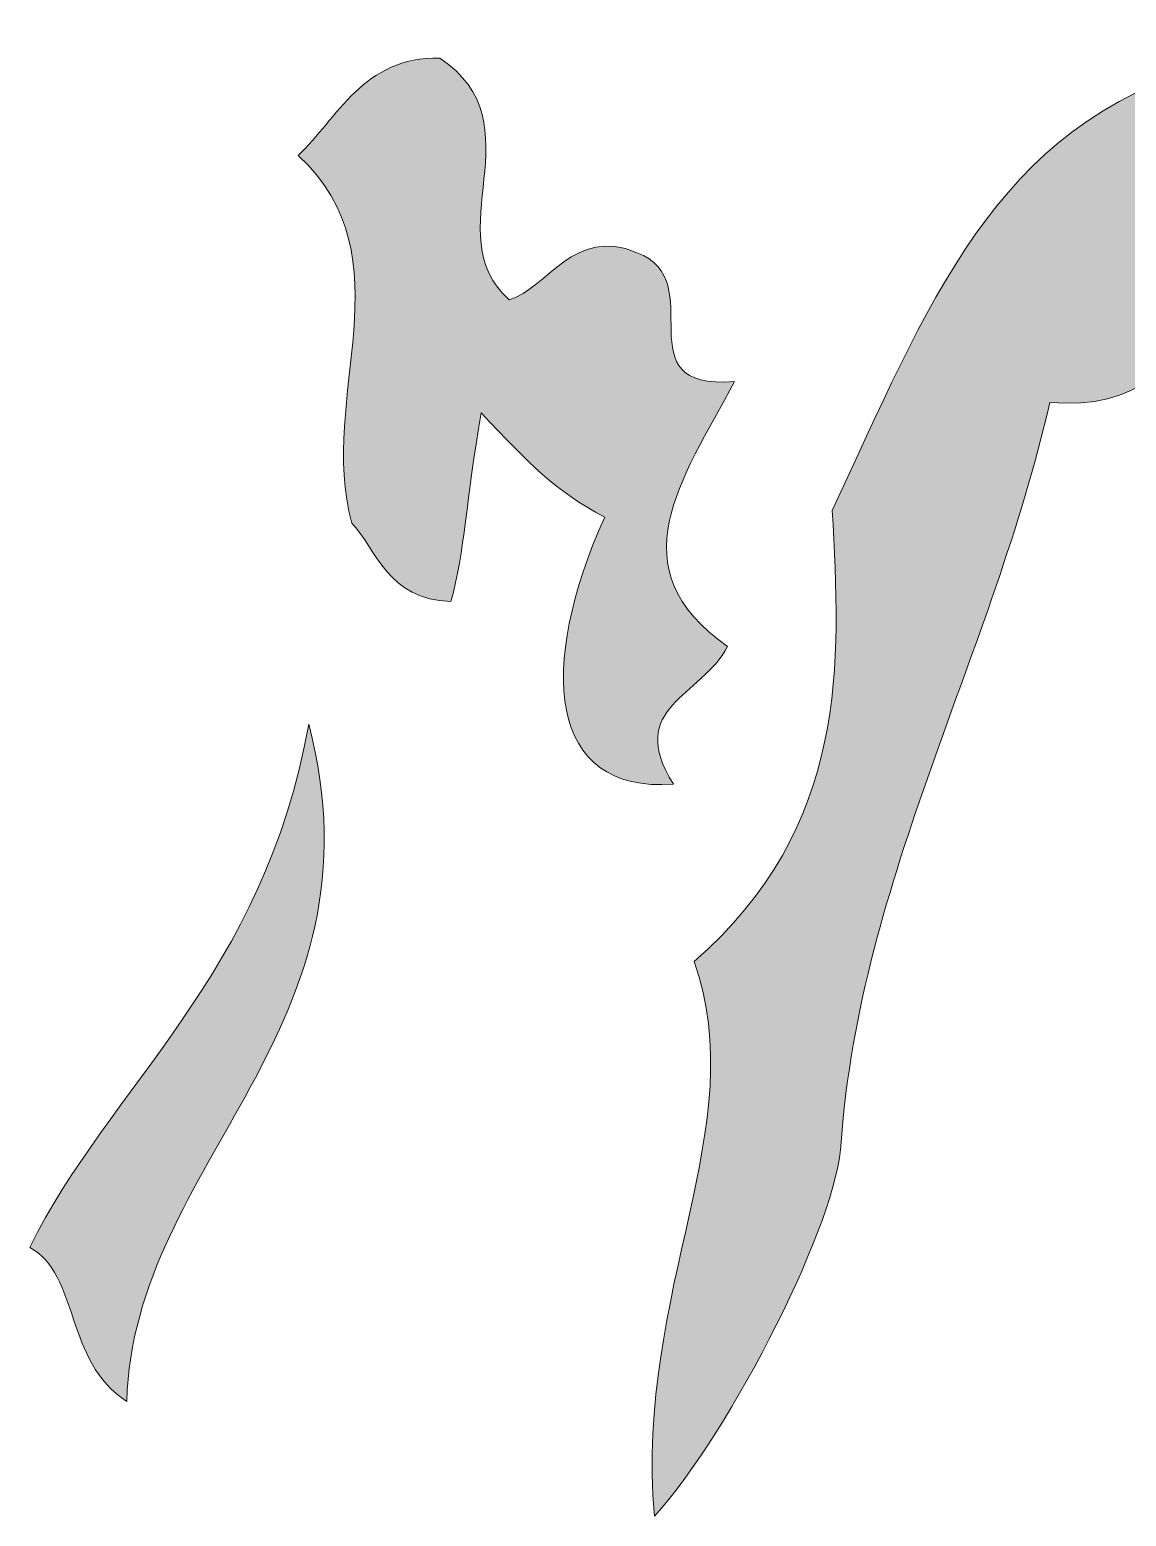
# Model space of a CAD drawing. Header units: millimetres. Extents: x 2 to 376, y -265 to -3.
# Drawn here: x 27.539 to 30.891, y -137.05 to -132.505 of the extents above; entities that cross this region are included whole.
import ezdxf

# ---------------------------------------------------------------- set-up
doc = ezdxf.new("R2010")
doc.units = ezdxf.units.MM
doc.header["$MEASUREMENT"] = 0
doc.layers.add('Layer 1', color=7, linetype='Continuous', lineweight=0)

# ---------------------------------------------------------------- blocks, each defined once
blk = doc.blocks.new('Block_9')
at = {"layer": 'Layer 1', "true_color": 0x00a14b, "transparency": 33554687}
h = blk.add_hatch(color=114, dxfattribs=at)
h.dxf.hatch_style = 2
edge = h.paths.add_edge_path()
edge.add_spline(control_points=[(29.5698, -135.3539), (30.044, -134.9415), (30.0184, -134.4389), (29.9919, -133.9748), (30.2781, -133.3645), (30.4862, -132.7907), (31.1472, -132.6149), (31.2304, -132.3854), (31.0781, -132.3042), (30.9653, -132.1854), (31.0821, -132.1498), (31.1989, -132.1142), (31.3542, -132.0797), (30.9418, -131.6056), (31.3348, -131.3455), (31.5367, -131.0033), (31.9592, -131.0915), (31.6414, -131.4307), (31.8689, -131.5911), (32.0283, -131.4022), (31.9196, -131.1291), (32.0028, -130.8996), (32.5034, -130.9512), (32.481, -130.3328), (32.8343, -130.1104), (33.0618, -130.2708), (32.7044, -130.6476), (33.3188, -130.7794), (32.739, -130.8029), (32.6873, -131.3036), (32.339, -131.3331), (32.2172, -131.5616), (32.5635, -131.6092), (32.5179, -131.8783), (32.4773, -131.9545), (32.4367, -132.0307), (32.3575, -132.1058), (32.4702, -132.2246), (32.583, -132.3434), (32.6957, -132.4622), (32.8034, -132.7739), (32.5618, -133.1537), (32.8645, -133.3933), (32.5884, -133.6178), (32.7702, -134.0473), (32.4961, -134.1946), (32.4515, -134.4251), (32.7206, -134.4707), (32.6363, -134.7388), (32.5968, -134.7764), (32.48, -134.812), (32.3236, -134.8851), (32.286, -134.8455), (32.2109, -134.7663), (32.0981, -134.6476), (32.1874, -134.1865), (32.0837, -133.7205), (32.2887, -133.2624), (32.4531, -132.8806), (32.389, -132.3769), (32.0904, -131.983), (31.6985, -132.2045), (31.6488, -132.6279), (31.5616, -133.0118), (31.1361, -133.0393), (31.1962, -133.6973), (30.657, -133.6446), (30.4825, -134.4124), (30.0785, -135.0969), (30.0188, -135.9062), (30.0128, -136.1377), (29.687, -136.7856), (29.4484, -137.0497), (29.3893, -136.3532), (29.7497, -135.8606), (29.5698, -135.3539)], knot_values=[0, 0, 0, 0, 1, 1, 1, 2, 2, 2, 3, 3, 3, 4, 4, 4, 5, 5, 5, 6, 6, 6, 7, 7, 7, 8, 8, 8, 9, 9, 9, 10, 10, 10, 11, 11, 11, 12, 12, 12, 13, 13, 13, 14, 14, 14, 15, 15, 15, 16, 16, 16, 17, 17, 17, 18, 18, 18, 19, 19, 19, 20, 20, 20, 21, 21, 21, 22, 22, 22, 23, 23, 23, 24, 24, 24, 25, 25, 25, 25], degree=3, periodic=0)
h = blk.add_hatch(color=114, dxfattribs=at)
h.dxf.hatch_style = 2
edge = h.paths.add_edge_path()
edge.add_spline(control_points=[(28.9185, -133.6766), (28.8729, -133.9457), (28.8689, -134.1), (28.8263, -134.2534), (28.6333, -134.2483), (28.5988, -134.093), (28.5236, -134.0138), (28.4179, -133.6249), (28.6991, -133.2075), (28.3599, -132.8897), (28.4786, -132.777), (28.5608, -132.586), (28.7924, -132.5921), (29.096, -132.7931), (28.7783, -133.1323), (29.0048, -133.3313), (29.1215, -133.2957), (29.2037, -133.1048), (29.3947, -133.187), (29.6242, -133.2702), (29.345, -133.6105), (29.6933, -133.5809), (29.5309, -133.8856), (29.3309, -134.1507), (29.6722, -134.3913), (29.591, -134.5436), (29.3584, -134.5761), (29.5067, -134.8117), (29.1199, -134.8402), (29.0913, -134.4533), (29.2964, -133.9953), (29.144, -133.9141), (29.0689, -133.8349), (28.9185, -133.6766)], knot_values=[0, 0, 0, 0, 1, 1, 1, 2, 2, 2, 3, 3, 3, 4, 4, 4, 5, 5, 5, 6, 6, 6, 7, 7, 7, 8, 8, 8, 9, 9, 9, 10, 10, 10, 11, 11, 11, 11], degree=3, periodic=0)
h = blk.add_hatch(color=114, dxfattribs=at)
h.dxf.hatch_style = 2
edge = h.paths.add_edge_path()
edge.add_spline(control_points=[(27.5391, -136.2277), (27.7838, -135.7321), (28.2559, -135.3969), (28.3917, -134.6282), (28.6377, -135.5613), (27.8549, -135.9656), (27.8358, -136.6988), (27.6459, -136.578), (27.6915, -136.3089), (27.5391, -136.2277)], knot_values=[0, 0, 0, 0, 1, 1, 1, 2, 2, 2, 3, 3, 3, 3], degree=3, periodic=0)
at = {"layer": 'Layer 1'}
for points, knots in [([(29.5698, -135.3539), (30.044, -134.9415), (30.0184, -134.4389), (29.9919, -133.9748), (30.2781, -133.3645), (30.4862, -132.7907), (31.1472, -132.6149), (31.2304, -132.3854), (31.0781, -132.3042), (30.9653, -132.1854), (31.0821, -132.1498), (31.1989, -132.1142), (31.3542, -132.0797), (30.9418, -131.6056), (31.3348, -131.3455), (31.5367, -131.0033), (31.9592, -131.0915), (31.6414, -131.4307), (31.8689, -131.5911), (32.0283, -131.4022), (31.9196, -131.1291), (32.0028, -130.8996), (32.5034, -130.9512), (32.481, -130.3328), (32.8343, -130.1104), (33.0618, -130.2708), (32.7044, -130.6476), (33.3188, -130.7794), (32.739, -130.8029), (32.6873, -131.3036), (32.339, -131.3331), (32.2172, -131.5616), (32.5635, -131.6092), (32.5179, -131.8783), (32.4773, -131.9545), (32.4367, -132.0307), (32.3575, -132.1058), (32.4702, -132.2246), (32.583, -132.3434), (32.6957, -132.4622), (32.8034, -132.7739), (32.5618, -133.1537), (32.8645, -133.3933), (32.5884, -133.6178), (32.7702, -134.0473), (32.4961, -134.1946), (32.4515, -134.4251), (32.7206, -134.4707), (32.6363, -134.7388), (32.5968, -134.7764), (32.48, -134.812), (32.3236, -134.8851), (32.286, -134.8455), (32.2109, -134.7663), (32.0981, -134.6476), (32.1874, -134.1865), (32.0837, -133.7205), (32.2887, -133.2624), (32.4531, -132.8806), (32.389, -132.3769), (32.0904, -131.983), (31.6985, -132.2045), (31.6488, -132.6279), (31.5616, -133.0118), (31.1361, -133.0393), (31.1962, -133.6973), (30.657, -133.6446), (30.4825, -134.4124), (30.0785, -135.0969), (30.0188, -135.9062), (30.0128, -136.1377), (29.687, -136.7856), (29.4484, -137.0497), (29.3893, -136.3532), (29.7497, -135.8606), (29.5698, -135.3539)], [0, 0, 0, 0, 1, 1, 1, 2, 2, 2, 3, 3, 3, 4, 4, 4, 5, 5, 5, 6, 6, 6, 7, 7, 7, 8, 8, 8, 9, 9, 9, 10, 10, 10, 11, 11, 11, 12, 12, 12, 13, 13, 13, 14, 14, 14, 15, 15, 15, 16, 16, 16, 17, 17, 17, 18, 18, 18, 19, 19, 19, 20, 20, 20, 21, 21, 21, 22, 22, 22, 23, 23, 23, 24, 24, 24, 25, 25, 25, 25]), ([(28.9185, -133.6766), (28.8729, -133.9457), (28.8689, -134.1), (28.8263, -134.2534), (28.6333, -134.2483), (28.5988, -134.093), (28.5236, -134.0138), (28.4179, -133.6249), (28.6991, -133.2075), (28.3599, -132.8897), (28.4786, -132.777), (28.5608, -132.586), (28.7924, -132.5921), (29.096, -132.7931), (28.7783, -133.1323), (29.0048, -133.3313), (29.1215, -133.2957), (29.2037, -133.1048), (29.3947, -133.187), (29.6242, -133.2702), (29.345, -133.6105), (29.6933, -133.5809), (29.5309, -133.8856), (29.3309, -134.1507), (29.6722, -134.3913), (29.591, -134.5436), (29.3584, -134.5761), (29.5067, -134.8117), (29.1199, -134.8402), (29.0913, -134.4533), (29.2964, -133.9953), (29.144, -133.9141), (29.0689, -133.8349), (28.9185, -133.6766)], [0, 0, 0, 0, 1, 1, 1, 2, 2, 2, 3, 3, 3, 4, 4, 4, 5, 5, 5, 6, 6, 6, 7, 7, 7, 8, 8, 8, 9, 9, 9, 10, 10, 10, 11, 11, 11, 11]), ([(27.5391, -136.2277), (27.7838, -135.7321), (28.2559, -135.3969), (28.3917, -134.6282), (28.6377, -135.5613), (27.8549, -135.9656), (27.8358, -136.6988), (27.6459, -136.578), (27.6915, -136.3089), (27.5391, -136.2277)], [0, 0, 0, 0, 1, 1, 1, 2, 2, 2, 3, 3, 3, 3])]:
    blk.add_open_spline(points, degree=3, knots=knots, dxfattribs=at)
blk = doc.blocks.new('Block_8')
at = {"layer": 'Layer 1'}
blk.add_blockref('Block_9', (0, 0), dxfattribs=at)
blk = doc.blocks.new('Block_7')
at = {"layer": 'Layer 1'}
blk.add_blockref('Block_8', (0, 0), dxfattribs=at)
blk = doc.blocks.new('Block_6')
at = {"layer": 'Layer 1'}
blk.add_blockref('Block_7', (0, 0), dxfattribs=at)
blk = doc.blocks.new('Block_5')
at = {"layer": 'Layer 1'}
blk.add_blockref('Block_6', (0, 0), dxfattribs=at)

msp = doc.modelspace()

# ---------------------------------------------------------------- block references
at = {"layer": 'Layer 1'}
msp.add_blockref('Block_5', (0, 0), dxfattribs=at)

doc.saveas('drawing.dxf')
